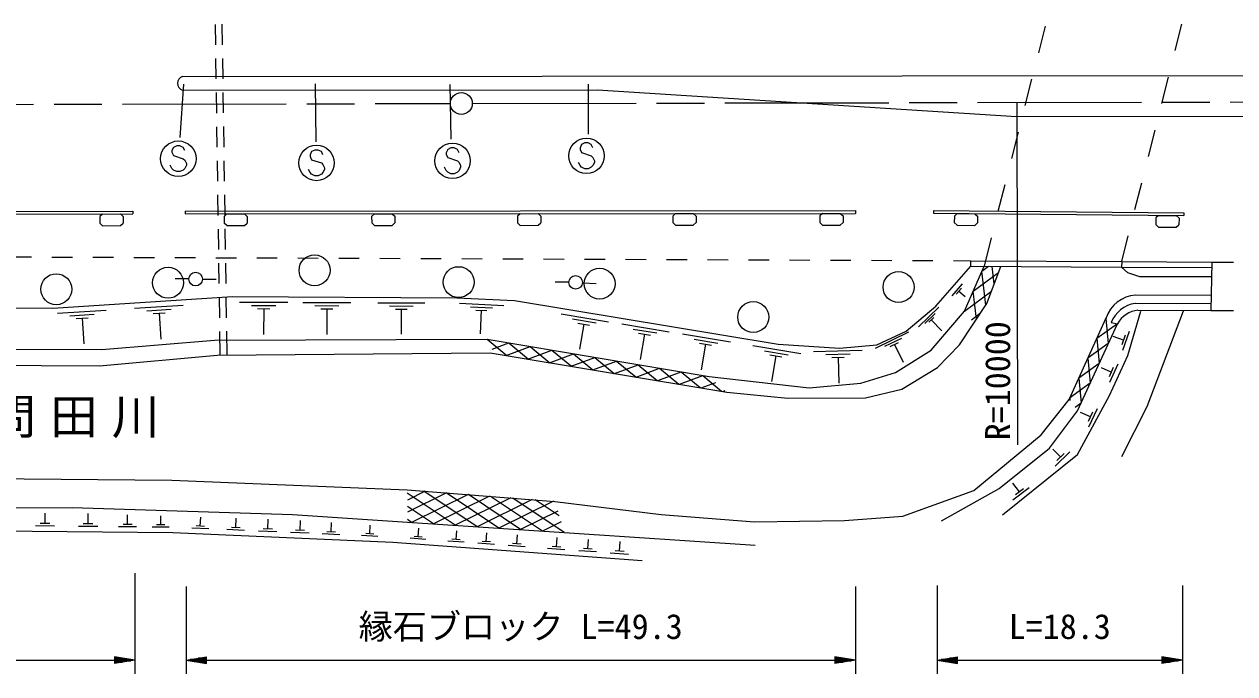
# Model space of a CAD drawing. Units: millimetres, scale not verified. Extents: x 40000 to 680000, y 20000 to 380000.
# Drawn here: x 238445 to 327082, y 247407 to 295002 of the extents above; entities that cross this region are included whole.
import ezdxf
from ezdxf.enums import TextEntityAlignment as Align

# ---------------------------------------------------------------- set-up
doc = ezdxf.new("R2010")
doc.units = ezdxf.units.MM
doc.header["$LTSCALE"] = 1000
doc.linetypes.add('CHAIN', pattern=[18.5, 12, -1.5, 3.5, -1.5])
for name, color, linetype, lineweight in [('M-BGD', 7, 'Continuous', 13), ('M-BMK', 2, 'CHAIN', 13), ('M-BMK-SRVR', 3, 'Continuous', 13), ('M-STR-HTXT', 7, 'Continuous', 13), ('M-STR-STR1', 1, 'Continuous', 13), ('M-STR-STRC', 7, 'Continuous', 13), ('M-STR-STRD', 7, 'Continuous', 13)]:
    doc.layers.add(name, color=color, linetype=linetype, lineweight=lineweight)
doc.layers.add('M-BGD-HTXT', color=7, linetype='Continuous')
doc.styles.add('ＭＳ ゴシック', font='')
doc.styles.get('ＭＳ ゴシック').set_extended_font_data('MS Gothic')

msp = doc.modelspace()

# ---------------------------------------------------------------- linework, layer by layer
at = {"layer": 'M-BGD'}
for p, q in [((252420, 294990), (252442, 293490)), ((252920, 294997), (252942, 293497)), ((252457, 292490), (252479, 290990)), ((252957, 292497), (252979, 290998)), ((252494, 289990), (252516, 288490)), ((252994, 289998), (253016, 288498)), ((252531, 287491), (252553, 285991)), ((253031, 287498), (253053, 285998)), ((252568, 284991), (252591, 283491)), ((253068, 284998), (253091, 283498)), ((252605, 282491), (252628, 280991)), ((253105, 282499), (253128, 280999)), ((244181, 281095), (243981, 280909)), ((244181, 281095), (245483, 281096)), ((245483, 281096), (245683, 280910)), ((253274, 281099), (253074, 280913)), ((253274, 281099), (254576, 281100)), ((254576, 281100), (254776, 280915)), ((264085, 281109), (263885, 280923)), ((264085, 281109), (265387, 281111)), ((265387, 281111), (265587, 280925)), ((274767, 281119), (274567, 280934)), ((274767, 281119), (276069, 281121)), ((276069, 281121), (276269, 280935)), ((286131, 281130), (285931, 280944)), ((286131, 281130), (287433, 281131)), ((287433, 281131), (287633, 280946)), ((296895, 281140), (296695, 280954)), ((296895, 281140), (298197, 281142)), ((298197, 281142), (298397, 280956)), ((306752, 281130), (306550, 280947)), ((306752, 281130), (308053, 281118)), ((308053, 281118), (308252, 280931)), ((321499, 280993), (321297, 280810)), ((321499, 280993), (322801, 280981)), ((322801, 280981), (322999, 280794)), ((243981, 280909), (243981, 280426)), ((244181, 280240), (243981, 280426)), ((244181, 280240), (245483, 280241)), ((245483, 280241), (245683, 280427)), ((245683, 280910), (245683, 280427)), ((253074, 280913), (253075, 280430)), ((253275, 280245), (253075, 280430)), ((253275, 280245), (254577, 280246)), ((254577, 280246), (254776, 280432)), ((254776, 280915), (254776, 280432)), ((263885, 280923), (263886, 280440)), ((264086, 280255), (263886, 280440)), ((264086, 280255), (265388, 280256)), ((265388, 280256), (265588, 280442)), ((265587, 280925), (265588, 280442)), ((274567, 280934), (274568, 280451)), ((274768, 280265), (274568, 280451)), ((274768, 280265), (276070, 280266)), ((276070, 280266), (276270, 280452)), ((276269, 280935), (276270, 280452)), ((285931, 280944), (285932, 280461)), ((286132, 280276), (285932, 280461)), ((286132, 280276), (287434, 280277)), ((287434, 280277), (287634, 280463)), ((287633, 280946), (287634, 280463)), ((296695, 280954), (296695, 280471)), ((296896, 280286), (296695, 280471)), ((296896, 280286), (298197, 280287)), ((298197, 280287), (298397, 280473)), ((298397, 280956), (298397, 280473)), ((306550, 280947), (306545, 280464)), ((306744, 280276), (306545, 280464)), ((306744, 280276), (308045, 280264)), ((308045, 280264), (308247, 280448)), ((308252, 280931), (308247, 280448)), ((321297, 280810), (321293, 280327)), ((321491, 280139), (321293, 280327)), ((321491, 280139), (322793, 280127)), ((322793, 280127), (322995, 280311)), ((322999, 280794), (322995, 280311)), ((252643, 279991), (252665, 278492)), ((253143, 279999), (253165, 278499)), ((237478, 277956), (238978, 277950)), ((240478, 277944), (241978, 277938)), ((243478, 277932), (244978, 277926)), ((246478, 277920), (247978, 277914)), ((249478, 277908), (250978, 277902)), ((252478, 277896), (253978, 277890)), ((252680, 277492), (252702, 275992)), ((253180, 277499), (253202, 275999)), ((255478, 277885), (256978, 277879)), ((258478, 277873), (259978, 277867)), ((261478, 277861), (262978, 277855)), ((264478, 277849), (265978, 277843)), ((267478, 277837), (268978, 277831)), ((270478, 277825), (271978, 277819)), ((273478, 277813), (274978, 277807)), ((276478, 277801), (277978, 277795)), ((279478, 277789), (280978, 277783)), ((282478, 277777), (283978, 277771)), ((285478, 277765), (286978, 277759)), ((288478, 277753), (289978, 277747)), ((291478, 277741), (292978, 277735)), ((294478, 277729), (295978, 277723)), ((297478, 277717), (298978, 277711)), ((300478, 277705), (301978, 277699)), ((303478, 277693), (304978, 277687)), ((306478, 277681), (307765, 277676)), ((318808, 277611), (325397, 277573)), ((325397, 277573), (325340, 274030)), ((325397, 277573), (326998, 277566)), ((307930, 275436), (309791, 276821)), ((308564, 276905), (309042, 277262)), ((308855, 274418), (308564, 276905)), ((309476, 275986), (309328, 277254)), ((318775, 277212), (325391, 277173)), ((250496, 276335), (249496, 276356)), ((251496, 276321), (252496, 276312)), ((278321, 276093), (277321, 276101)), ((279320, 276057), (280318, 275996)), ((306381, 275110), (307142, 275984)), ((306688, 275227), (307069, 275664)), ((252717, 274992), (252739, 273492)), ((253217, 274999), (253239, 273500)), ((306878, 275446), (307344, 275039)), ((307296, 273967), (309269, 275436)), ((308169, 273391), (307930, 275436)), ((325358, 275129), (319802, 275154)), ((240885, 273826), (244437, 274052)), ((246522, 274185), (250079, 274412)), ((247426, 274005), (249205, 274118)), ((254204, 274640), (257759, 274624)), ((255092, 274399), (256870, 274391)), ((255535, 274160), (256424, 274156)), ((255980, 274158), (255971, 272262)), ((258854, 274618), (262354, 274602)), ((259728, 274381), (261478, 274373)), ((260164, 274145), (261039, 274141)), ((260602, 274143), (260593, 272276)), ((264339, 274592), (267775, 274576)), ((265197, 274359), (266915, 274351)), ((265625, 274128), (266484, 274124)), ((266055, 274126), (266046, 272293)), ((270312, 274555), (273553, 274388)), ((271112, 274297), (272732, 274213)), ((271506, 274060), (272316, 274018)), ((271911, 274039), (271822, 272311)), ((303924, 272821), (305419, 274260)), ((325355, 274520), (319800, 274544)), ((319988, 274054), (325340, 274030)), ((325340, 274030), (326990, 274030)), ((241788, 273646), (243564, 273759)), ((242247, 273437), (243135, 273494)), ((242691, 273466), (242812, 271571)), ((247886, 273796), (248775, 273852)), ((248331, 273824), (248451, 271927)), ((277755, 273777), (281218, 273204)), ((278583, 273403), (280314, 273116)), ((278977, 273100), (279843, 272957)), ((279410, 273029), (279105, 271182)), ((282196, 273042), (285676, 272466)), ((304394, 273081), (305141, 273800)), ((304677, 273161), (305050, 273521)), ((304863, 273341), (305631, 272544)), ((307793, 273339), (308472, 273845)), ((318485, 273058), (316977, 271982)), ((317689, 273473), (317640, 273438)), ((317643, 273446), (317822, 271602)), ((318040, 273141), (318485, 273058)), ((252754, 272492), (252780, 270746)), ((253254, 272500), (253280, 270753)), ((283028, 272666), (284768, 272378)), ((283424, 272362), (284294, 272218)), ((283859, 272290), (283552, 270434)), ((286654, 272304), (290151, 271725)), ((300774, 271274), (303228, 272462)), ((318927, 271857), (318180, 272119)), ((319050, 272207), (318804, 271507)), ((319360, 272492), (318868, 271091)), ((272345, 271913), (273793, 270718)), ((272720, 271199), (273923, 271648)), ((273742, 270726), (275501, 271382)), ((273923, 271648), (275365, 270457)), ((275501, 271382), (276936, 270197)), ((287490, 271926), (289238, 271637)), ((287888, 271621), (288763, 271476)), ((288326, 271548), (288017, 269683)), ((291806, 271451), (295304, 270873)), ((301467, 271407), (302693, 272001)), ((301853, 271392), (302466, 271689)), ((302159, 271541), (302793, 270232)), ((317822, 271602), (316314, 270526)), ((316980, 271989), (317159, 270146)), ((275327, 270464), (277079, 271117)), ((276912, 270201), (278657, 270852)), ((277079, 271117), (278508, 269937)), ((278498, 269938), (280234, 270586)), ((278657, 270852), (280080, 269676)), ((280234, 270586), (281652, 269416)), ((292642, 271074), (294391, 270784)), ((293041, 270768), (293915, 270623)), ((293478, 270696), (293169, 268830)), ((296247, 271019), (299790, 271120)), ((297139, 270808), (298911, 270858)), ((297589, 270584), (298475, 270610)), ((298032, 270597), (298086, 268707)), ((316318, 270533), (316496, 268690)), ((280083, 269676), (281812, 270321)), ((281668, 269413), (283390, 270056)), ((281812, 270321), (283224, 269156)), ((283253, 269151), (284968, 269790)), ((283390, 270056), (284796, 268895)), ((284838, 268888), (286546, 269525)), ((284968, 269790), (286367, 268635)), ((286546, 269525), (287939, 268375)), ((317159, 270146), (315652, 269070)), ((318036, 269504), (317315, 269832)), ((318189, 269841), (317882, 269166)), ((318523, 270097), (317908, 268746)), ((286424, 268626), (288124, 269260)), ((288009, 268363), (289073, 268760)), ((288124, 269260), (289511, 268114)), ((316496, 268690), (314989, 267614)), ((315655, 269076), (315833, 267233)), ((289594, 268100), (289760, 268162)), ((314992, 267620), (315010, 267427)), ((315833, 267233), (315391, 266918)), ((316998, 266829), (316383, 265477)), ((316510, 266235), (315789, 266563)), ((316664, 266573), (316356, 265897)), ((314327, 263293), (313769, 263855)), ((314993, 263677), (313941, 262629)), ((314590, 263555), (314064, 263032)), ((270003, 258292), (266494, 260641)), ((267811, 260780), (266499, 260134)), ((269376, 260658), (266507, 259247)), ((271600, 258186), (267714, 260787)), ((273196, 258080), (269341, 260661)), ((311310, 260744), (310828, 261372)), ((312019, 261040), (310842, 260135)), ((311604, 260970), (311016, 260518)), ((270941, 260536), (266810, 258504)), ((272505, 260414), (268407, 258398)), ((274070, 260293), (270003, 258292)), ((274793, 257973), (270968, 260534)), ((275635, 260171), (271600, 258186)), ((276389, 257867), (272595, 260407)), ((277200, 260049), (273196, 258080)), ((277985, 257761), (274222, 260281)), ((277617, 258970), (275849, 260154)), ((239968, 258421), (239975, 259173)), ((243126, 258392), (243132, 259146)), ((246011, 258353), (246018, 259055)), ((248438, 258320), (248444, 258979)), ((251337, 258224), (251366, 258887)), ((268407, 258398), (266503, 259672)), ((277513, 259312), (274793, 257973)), ((240672, 258226), (239261, 258239)), ((240321, 258417), (239615, 258424)), ((243831, 258197), (242417, 258210)), ((243479, 258389), (242772, 258395)), ((246668, 258171), (245351, 258183)), ((246341, 258350), (245682, 258356)), ((249055, 258149), (247819, 258161)), ((248747, 258317), (248129, 258323)), ((251951, 258030), (250708, 258086)), ((251647, 258210), (251026, 258238)), ((254582, 257913), (253288, 257970)), ((254266, 258100), (253619, 258129)), ((253943, 258114), (253974, 258805)), ((256618, 258001), (255948, 258031)), ((256283, 258016), (256315, 258731)), ((258639, 257912), (258672, 258636)), ((260924, 257801), (260955, 258487)), ((263750, 257663), (263778, 258302)), ((266810, 258504), (266513, 258703)), ((267289, 257448), (267334, 258068)), ((277749, 258536), (276389, 257867)), ((256945, 257807), (255604, 257867)), ((259310, 257701), (257953, 257762)), ((258979, 257897), (258300, 257928)), ((261560, 257600), (260273, 257658)), ((261246, 257786), (260603, 257815)), ((264342, 257476), (263143, 257530)), ((264049, 257649), (263450, 257676)), ((267859, 257250), (266695, 257335)), ((267580, 257426), (266998, 257469)), ((270649, 257045), (269456, 257132)), ((270363, 257226), (269766, 257269)), ((270064, 257247), (270111, 257884)), ((272582, 257065), (271974, 257110)), ((272278, 257088), (272326, 257736)), ((274516, 256926), (274564, 257588)), ((277408, 256718), (277458, 257395)), ((279708, 256552), (279759, 257244)), ((282035, 256385), (282087, 257091)), ((272874, 256881), (271658, 256970)), ((275123, 256716), (273884, 256807)), ((274826, 256904), (274206, 256949)), ((278031, 256502), (276761, 256595)), ((277726, 256694), (277091, 256741)), ((280343, 256332), (279047, 256427)), ((280032, 256528), (279384, 256576)), ((282684, 256160), (281360, 256257)), ((282366, 256360), (281704, 256409))]:
    msp.add_line(p, q, dxfattribs=at)
for points in [[(95820, 258905), (109496, 259332), (113519, 259641), (121806, 261277), (127250, 262779), (140096, 266828), (147900, 268893), (153211, 269966), (158306, 270462), (243946, 269970), (252581, 270747), (272562, 270922), (289887, 268052), (294365, 267596), (300051, 267623), (302706, 268267), (305307, 269849), (306917, 271512), (308928, 274529), (309947, 277237)], [(96187, 259904), (109860, 260257), (121500, 262321), (138820, 267536), (147729, 269833), (153937, 271230), (157693, 271820), (179731, 271385), (244140, 271168), (252366, 271851), (272345, 271913), (288590, 269181), (295915, 268354), (299702, 268705), (302247, 269471), (304855, 271126), (307296, 273967), (308721, 277270)], [(97165, 262570), (99670, 262241), (109727, 262614), (120079, 264624), (127218, 266465), (139386, 270801), (146256, 273180), (152671, 274619), (158734, 275219), (180194, 274794), (186495, 274034), (203753, 274453), (240536, 274205), (253697, 275043), (270117, 274965), (274339, 274748), (293656, 271551), (298147, 271261), (300878, 271509), (303009, 272503), (305182, 274344), (307763, 277276)], [(325380, 276503), (320134, 276504), (319253, 276795), (318775, 277212)], [(310069, 259065), (315576, 263475), (317912, 267790), (319247, 270722), (320201, 273988)], [(318818, 263332), (320678, 267003), (323324, 274012)], [(134578, 255742), (142481, 257718), (152136, 259792), (157750, 260650), (165509, 261133), (189539, 261508), (209063, 261705), (222187, 261848), (249256, 261598), (266492, 260882), (277291, 260042), (285086, 259077), (291916, 258540), (298495, 258630), (302786, 258951), (307971, 260847), (312906, 264923), (314944, 267516), (317662, 273487)], [(305611, 258612), (309831, 260972), (313526, 263928), (315576, 266669), (318485, 273058)], [(141322, 255261), (152539, 257521), (161043, 258792), (171356, 259230), (241962, 259583), (258095, 259075), (266514, 258524), (277985, 257761), (291971, 256843)], [(283693, 255684), (265441, 257026), (249336, 257747), (226112, 257959)]]:
    msp.add_lwpolyline(points, dxfattribs=at)
for centre, radius in [((259704, 276970), 1133), ((240794, 275584), 1133), ((248976, 276057), 1133), ((250996, 276325), 500), ((270253, 276103), 1133), ((278821, 276088), 500), ((280576, 275990), 1133), ((302462, 275742), 1133), ((291823, 273544), 1133)]:
    msp.add_circle(centre, radius, dxfattribs=at)
for centre, radius, start, end in [((319993, 272701), 2461, 94.45792, 161.35339), ((320092, 272373), 2191, 97.66497, 159.48959), ((320256, 272017), 2054, 97.48244, 149.56083)]:
    msp.add_arc(centre, radius, start, end, dxfattribs=at)
at = {"layer": 'M-BMK'}
for p, q in [((171636, 289008), (269649, 289191)), ((271249, 289194), (369792, 289378))]:
    msp.add_line(p, q, dxfattribs=at)
at = {"layer": 'M-BMK-SRVR'}
msp.add_line((311133, 289269), (311183, 264171), dxfattribs=at)
msp.add_circle((270449, 289193), 800, dxfattribs=at)
at = {"layer": 'M-STR-HTXT'}
for p, q in [((246551, 254787), (246551, 247407)), ((250292, 253814), (250292, 247407)), ((299301, 253814), (299301, 247407)), ((305287, 253889), (305287, 247407)), ((323244, 253889), (323244, 247407)), ((128036, 248407), (245051, 248407)), ((246551, 248407), (245051, 248657)), ((245051, 248657), (245051, 248157)), ((245351, 248607), (245051, 248607)), ((245051, 248557), (245651, 248557)), ((245951, 248507), (245051, 248507)), ((245051, 248457), (246251, 248457)), ((246551, 248407), (245051, 248157)), ((246551, 248407), (245051, 248407)), ((245051, 248357), (246251, 248357)), ((245951, 248307), (245051, 248307)), ((245051, 248257), (245651, 248257)), ((245351, 248207), (245051, 248207)), ((250292, 248407), (251792, 248657)), ((250292, 248407), (251792, 248157)), ((250292, 248407), (251792, 248407)), ((251792, 248457), (250592, 248457)), ((251792, 248357), (250592, 248357)), ((250892, 248507), (251792, 248507)), ((250892, 248307), (251792, 248307)), ((251792, 248557), (251192, 248557)), ((251792, 248257), (251192, 248257)), ((251492, 248607), (251792, 248607)), ((251492, 248207), (251792, 248207)), ((251792, 248157), (251792, 248657)), ((251792, 248407), (297801, 248407)), ((299301, 248407), (297801, 248657)), ((297801, 248657), (297801, 248157)), ((298101, 248607), (297801, 248607)), ((297801, 248557), (298401, 248557)), ((298701, 248507), (297801, 248507)), ((297801, 248457), (299001, 248457)), ((299301, 248407), (297801, 248157)), ((299301, 248407), (297801, 248407)), ((297801, 248357), (299001, 248357)), ((298701, 248307), (297801, 248307)), ((297801, 248257), (298401, 248257)), ((298101, 248207), (297801, 248207)), ((305287, 248407), (306787, 248657)), ((305287, 248407), (306787, 248157)), ((305287, 248407), (306787, 248407)), ((306787, 248457), (305587, 248457)), ((306787, 248357), (305587, 248357)), ((305887, 248507), (306787, 248507)), ((305887, 248307), (306787, 248307)), ((306787, 248557), (306187, 248557)), ((306787, 248257), (306187, 248257)), ((306487, 248607), (306787, 248607)), ((306487, 248207), (306787, 248207)), ((306787, 248157), (306787, 248657)), ((306787, 248407), (321744, 248407)), ((323244, 248407), (321744, 248657)), ((321744, 248657), (321744, 248157)), ((322044, 248607), (321744, 248607)), ((321744, 248557), (322344, 248557)), ((322644, 248507), (321744, 248507)), ((321744, 248457), (322944, 248457)), ((323244, 248407), (321744, 248157)), ((323244, 248407), (321744, 248407)), ((321744, 248357), (322944, 248357)), ((322644, 248307), (321744, 248307)), ((321744, 248257), (322344, 248257)), ((322044, 248207), (321744, 248207))]:
    msp.add_line(p, q, dxfattribs=at)
at = {"layer": 'M-STR-STR1'}
for p, q in [((313191, 294854), (312698, 292915)), ((322716, 293063), (323207, 295002)), ((312205, 290977), (311712, 289038)), ((321735, 289185), (322226, 291124)), ((320754, 285307), (321245, 287246)), ((311220, 287100), (310727, 285162)), ((310234, 283223), (309741, 281285)), ((319774, 281429), (320264, 283368)), ((309249, 279347), (308721, 277270)), ((318808, 277611), (319283, 279490)), ((307763, 277276), (307765, 277676)), ((307765, 277676), (318808, 277611)), ((318808, 277611), (318775, 277212)), ((307763, 277276), (318775, 277212))]:
    msp.add_line(p, q, dxfattribs=at)
at = {"layer": 'M-STR-STRC'}
for p, q in [((250119, 290613), (249839, 286696)), ((259747, 290637), (259806, 286390)), ((269709, 286567), (269635, 290587)), ((279733, 290611), (279733, 286953)), ((279496, 286299), (279260, 286180)), ((279733, 286299), (279496, 286299)), ((279969, 286180), (279733, 286299)), ((249376, 285974), (249258, 285738)), ((249258, 285738), (249258, 285619)), ((249258, 285619), (249376, 285383)), ((249612, 286092), (249376, 285974)), ((249849, 286092), (249612, 286092)), ((250085, 285974), (249849, 286092)), ((250203, 285738), (250085, 285974)), ((259492, 285664), (259374, 285428)), ((259374, 285428), (259374, 285310)), ((259728, 285783), (259492, 285664)), ((259965, 285783), (259728, 285783)), ((260201, 285664), (259965, 285783)), ((260319, 285428), (260201, 285664)), ((269453, 285819), (269335, 285583)), ((269335, 285583), (269335, 285465)), ((269335, 285465), (269453, 285228)), ((269690, 285937), (269453, 285819)), ((269926, 285937), (269690, 285937)), ((270162, 285819), (269926, 285937)), ((270281, 285583), (270162, 285819)), ((279260, 286180), (279142, 285944)), ((279142, 285944), (279142, 285826)), ((279142, 285826), (279260, 285590)), ((279260, 285590), (279969, 285353)), ((280087, 285944), (279969, 286180)), ((249258, 284438), (249139, 284674)), ((249376, 285383), (250085, 285147)), ((250085, 285147), (250203, 285029)), ((250203, 285029), (250321, 284792)), ((250321, 284674), (250203, 284438)), ((250321, 284792), (250321, 284674)), ((259374, 285310), (259492, 285073)), ((259492, 285073), (260201, 284837)), ((260201, 284837), (260319, 284719)), ((260319, 284719), (260437, 284483)), ((269453, 285228), (270162, 284992)), ((270162, 284992), (270281, 284874)), ((270281, 284874), (270399, 284637)), ((270399, 284637), (270399, 284519)), ((279142, 284644), (279024, 284880)), ((279260, 284526), (279142, 284644)), ((279496, 284408), (279260, 284526)), ((279969, 284526), (279733, 284408)), ((279969, 285353), (280087, 285235)), ((280087, 284644), (279969, 284526)), ((280087, 285235), (280205, 284999)), ((280205, 284880), (280087, 284644)), ((280205, 284999), (280205, 284880)), ((249376, 284319), (249258, 284438)), ((249612, 284201), (249376, 284319)), ((249849, 284201), (249612, 284201)), ((250085, 284319), (249849, 284201)), ((250203, 284438), (250085, 284319)), ((259374, 284128), (259256, 284364)), ((259492, 284010), (259374, 284128)), ((259728, 283892), (259492, 284010)), ((259965, 283892), (259728, 283892)), ((260201, 284010), (259965, 283892)), ((260319, 284128), (260201, 284010)), ((260437, 284364), (260319, 284128)), ((260437, 284483), (260437, 284364)), ((269335, 284283), (269217, 284519)), ((269453, 284165), (269335, 284283)), ((269690, 284046), (269453, 284165)), ((269926, 284046), (269690, 284046)), ((270162, 284165), (269926, 284046)), ((270281, 284283), (270162, 284165)), ((270399, 284519), (270281, 284283)), ((279733, 284408), (279496, 284408))]:
    msp.add_line(p, q, dxfattribs=at)
for centre in [(249730, 285147), (279614, 285353), (259847, 284837), (269808, 284992)]:
    msp.add_circle(centre, 1300, dxfattribs=at)
at = {"layer": 'M-STR-STRD'}
for p, q in [((250024, 291174), (362490, 291284)), ((250025, 290174), (280410, 290204)), ((280410, 290204), (311102, 288234)), ((311102, 288234), (421809, 288343)), ((222522, 281281), (246398, 281296)), ((222541, 281081), (246398, 281096)), ((246398, 281296), (246398, 281096)), ((250235, 281296), (299302, 281343)), ((250235, 281296), (250236, 281096)), ((250236, 281096), (299302, 281143)), ((299302, 281343), (299302, 281143)), ((305031, 281346), (305030, 281146)), ((305030, 281146), (323349, 280976)), ((305031, 281346), (323352, 281176)), ((323352, 281176), (323349, 280976))]:
    msp.add_line(p, q, dxfattribs=at)
msp.add_arc((250203, 290674), 531, 109.67307, 250.43971, dxfattribs=at)

# ---------------------------------------------------------------- texts
at = {"layer": 'M-BGD-HTXT', "insert": (242595, 264668), "char_height": 2566, "attachment_point": 8, "style": 'ＭＳ ゴシック'}
msp.add_mtext('\\T1.29;問田川', dxfattribs=at)
at = {"layer": 'M-BMK-SRVR', "style": 'ＭＳ ゴシック'}
msp.add_text('R=10000', height=1833, rotation=90, dxfattribs=at).set_placement((309716, 264511), align=Align.MIDDLE_LEFT)
at = {"layer": 'M-STR-HTXT', "style": 'ＭＳ ゴシック'}
for s, p in [('縁石ブロック L=49.3', (274797, 249407)), ('L=18.3', (314265, 249407))]:
    msp.add_text(s, height=1833, dxfattribs=at).set_placement(p, align=Align.BOTTOM_CENTER)

doc.saveas('drawing.dxf')
